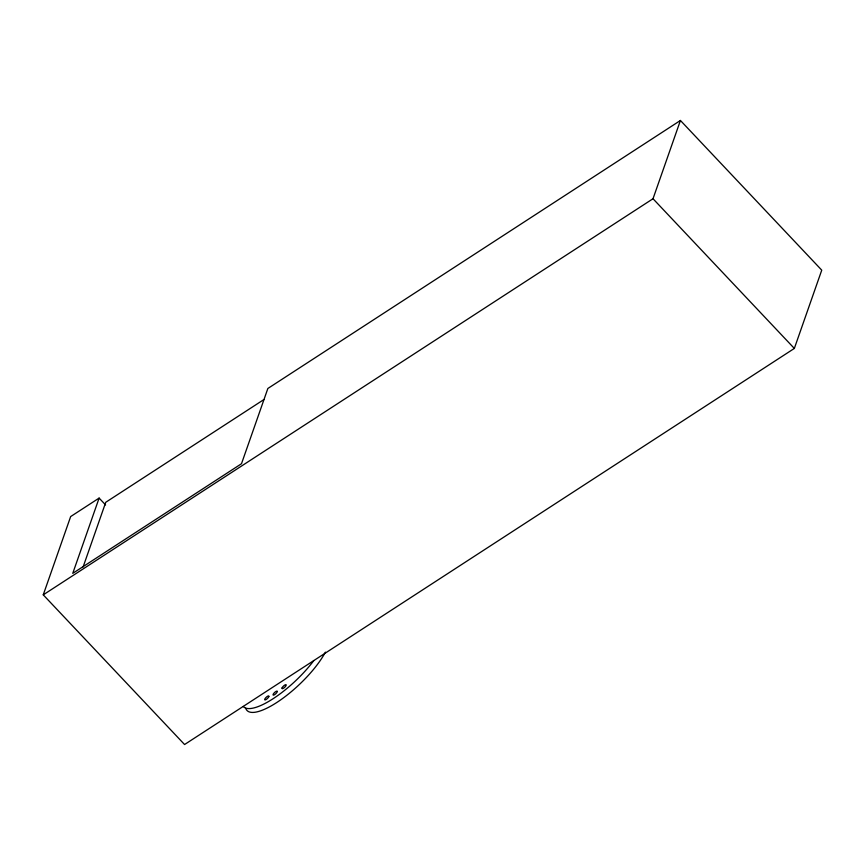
<?xml version="1.0" encoding="UTF-8"?>
<svg xmlns="http://www.w3.org/2000/svg" width="865" height="865" viewBox="0 0 865 865"><rect width="100%" height="100%" fill="white"/><g stroke="black" fill="none" stroke-linecap="round" stroke-linejoin="round"><path stroke-width="1.3" d="M99.118 498.089L72.757 573.344L241.497 463.726L267.858 388.482L680.431 120.473L821.75 270.161L794.34 348.433L184.569 744.527L43.25 594.839L70.66 516.567L99.118 498.089L105.584 504.933M83.116 566.932L105.746 502.295L263.836 399.598M43.25 594.839L653.021 198.734L680.431 120.473M653.021 198.734L794.34 348.433M325.391 652.134A55.641 17.095 -43.4 0 1 280.93 699.688A55.641 17.095 -43.4 0 1 245.725 708.262M313.844 660.536A55.641 17.095 -43.4 0 1 243.216 706.424M277.254 691.47L277.189 691.816A2.779 0.854 -43.4 0 1 274.616 694.649A2.779 0.854 -43.4 0 1 273.113 694.465L273.318 694.033A2.779 0.854 -43.4 0 1 275.675 691.632A2.779 0.854 -43.4 0 1 277.254 691.47M282.055 687.999L281.99 688.345A2.779 0.854 -43.4 0 0 284.109 687.794A2.779 0.854 -43.4 0 0 286.207 685.004L286.131 684.777A2.779 0.854 -43.4 0 0 284.077 685.556A2.779 0.854 -43.4 0 0 282.055 687.999M268.831 696.595L268.615 697.028A2.779 0.854 -43.4 0 1 265.75 699.72A2.779 0.854 -43.4 0 1 264.95 698.812L265.285 698.315A2.779 0.854 -43.4 0 1 267.826 696.12A2.779 0.854 -43.4 0 1 268.831 696.595"/></g></svg>
